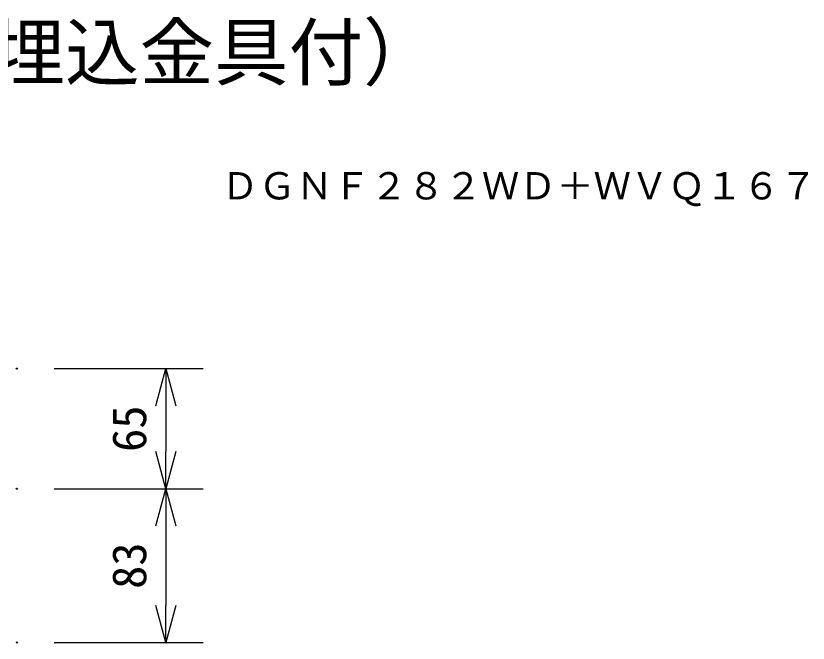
# Model space of a CAD drawing. Units: millimetres, scale not verified. Extents: x -62 to 63, y -57 to 57.
# Drawn here: x 13.88 to 56.43, y 23.09 to 56.8 of the extents above; entities that cross this region are included whole.
import ezdxf
from ezdxf.enums import TextEntityAlignment as Align

# ---------------------------------------------------------------- set-up
doc = ezdxf.new("R2010")
doc.units = ezdxf.units.MM
doc.header["$LTSCALE"] = 0.125
doc.header["$PDMODE"] = 32
doc.header["$PDSIZE"] = 0.0625
doc.layers.add('0-0_0', color=7, linetype='Continuous', lineweight=25)
doc.layers.add('0-6_SUNPO', color=7, linetype='Continuous', lineweight=25)
for name, color, linetype in [('0-2_MOJI1', 7, 'Continuous'), ('0-3_TOUROKU', 7, 'Continuous'), ('0-4_Defpoints', 7, 'Continuous')]:
    doc.layers.add(name, color=color, linetype=linetype)
doc.styles.add('ＭＳ ゴシック', font='')
doc.styles.get('ＭＳ ゴシック').set_extended_font_data('MS Gothic')

# ---------------------------------------------------------------- blocks, each defined once
blk = doc.blocks.new('_OPEN30')
at = {"layer": '0-0_0'}
blk.add_line((0, 0), (-1, 0), dxfattribs=at)
blk.add_lwpolyline([(-1, 0.26795), (0, 0), (-1, -0.26795)], dxfattribs=at)
blk = doc.blocks.new('D7')
at = {"layer": '0-4_Defpoints'}
for p in [(12.0613, 36.4288), (12.0613, 29.9788), (20.0613, 29.9788)]:
    blk.add_point(p, dxfattribs=at)
at = {"layer": '0-6_SUNPO'}
for p, q in [((14.0613, 36.4288), (22.0613, 36.4288)), ((20.0613, 34.4288), (20.0613, 31.9788)), ((14.0613, 29.9788), (22.0613, 29.9788))]:
    blk.add_line(p, q, dxfattribs=at)
at = {"layer": '0-6_SUNPO', "xscale": 2, "yscale": 2}
for p, rotation in [((20.0613, 36.4288), 90), ((20.0613, 29.9788), 270)]:
    blk.add_blockref('_OPEN30', p, dxfattribs=dict(at, rotation=rotation))
at = {"layer": '0-6_SUNPO', "style": 'ＭＳ ゴシック'}
blk.add_text('65', height=1.833, rotation=90, dxfattribs=at).set_placement((19.5613, 31.9538), align=Align.BOTTOM_LEFT)
blk = doc.blocks.new('D6')
at = {"layer": '0-4_Defpoints'}
for p in [(12.0613, 29.9788), (12.0613, 21.7088), (20.0613, 21.7088)]:
    blk.add_point(p, dxfattribs=at)
at = {"layer": '0-6_SUNPO'}
for p, q in [((14.0613, 29.9788), (22.0613, 29.9788)), ((20.0613, 27.9788), (20.0613, 23.7088)), ((14.0613, 21.7088), (22.0613, 21.7088))]:
    blk.add_line(p, q, dxfattribs=at)
at = {"layer": '0-6_SUNPO', "xscale": 2, "yscale": 2}
for p, rotation in [((20.0613, 29.9788), 90), ((20.0613, 21.7088), 270)]:
    blk.add_blockref('_OPEN30', p, dxfattribs=dict(at, rotation=rotation))
at = {"layer": '0-6_SUNPO', "style": 'ＭＳ ゴシック'}
blk.add_text('83', height=1.833, rotation=90, dxfattribs=at).set_placement((19.5613, 24.5938), align=Align.BOTTOM_LEFT)

msp = doc.modelspace()

# ---------------------------------------------------------------- block references
at = {"layer": '0-6_SUNPO'}
for name in ['D7', 'D6']:
    msp.add_blockref(name, (1.8713, 1.4139), dxfattribs=at)

# ---------------------------------------------------------------- texts
at = {"layer": '0-2_MOJI1', "style": 'ＭＳ ゴシック'}
msp.add_text('ネットワークカメラ（天井埋込金具付）', height=2.933, dxfattribs=at).set_placement((-35.4848, 52.4945), align=Align.BOTTOM_LEFT)
at = {"layer": '0-3_TOUROKU', "style": 'ＭＳ ゴシック'}
msp.add_text('ＤＧＮＦ２８２ＷＤ＋ＷＶＱ１６７', height=1.466, dxfattribs=at).set_placement((24.9151, 46.4945), align=Align.BOTTOM_LEFT)

doc.saveas('drawing.dxf')
